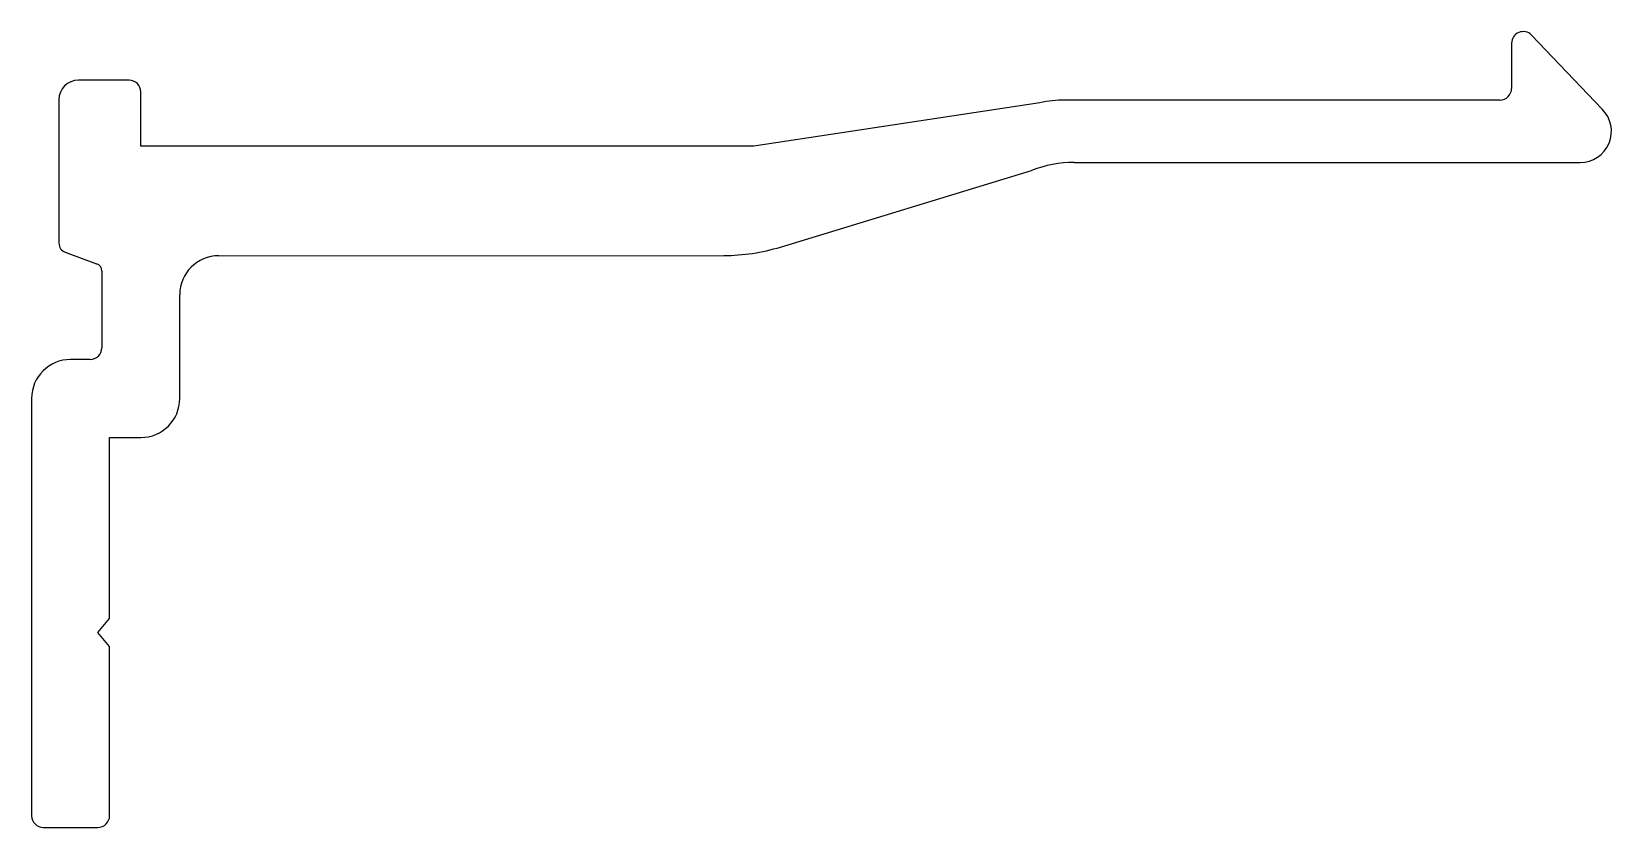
# Model space of a CAD drawing. Extents: x 1990.4 to 2030.9, y 2154.3 to 2174.7.
import ezdxf

# ---------------------------------------------------------------- set-up
doc = ezdxf.new("R2010")
doc.units = 0
doc.layers.get('0').update_dxf_attribs({"linetype": 'CONTINUOUS'})

msp = doc.modelspace()

# ---------------------------------------------------------------- linework, layer by layer
for p, q in [((2028.343, 2174.375), (2028.343, 2173.219)), ((2030.667, 2172.687), (2028.855, 2174.588)), ((1992.883, 2173.43), (1991.583, 2173.43)), ((1993.183, 2171.74), (1993.183, 2173.13)), ((1991.083, 2172.93), (1991.083, 2169.25)), ((2016.243, 2172.85), (2008.907, 2171.741)), ((2028.043, 2172.919), (2016.885, 2172.919)), ((2008.907, 2171.741), (1993.183, 2171.74)), ((2009.592, 2169.15), (2016.033, 2171.113)), ((2017.127, 2171.319), (2030.103, 2171.319)), ((1991.247, 2169.015), (1992.051, 2168.722)), ((1995.182, 2168.926), (2008.138, 2168.933)), ((1992.183, 2168.535), (1992.183, 2166.565)), ((1994.183, 2165.265), (1994.183, 2167.926)), ((1991.883, 2166.265), (1991.383, 2166.265)), ((1990.383, 2165.265), (1990.383, 2154.565)), ((1992.383, 2159.623), (1992.383, 2164.265)), ((1992.383, 2164.265), (1993.183, 2164.265)), ((1992.082, 2159.265), (1992.383, 2159.623)), ((1992.383, 2158.906), (1992.082, 2159.265)), ((1992.383, 2154.565), (1992.383, 2158.906)), ((1990.683, 2154.265), (1992.083, 2154.265))]:
    msp.add_line(p, q)
for centre, radius, start, end in [((2028.643, 2174.375), 0.3, 45.1796, 180), ((1991.583, 2172.93), 0.5, 90, 180), ((1992.883, 2173.13), 0.3, 359.9995, 90), ((2028.043, 2173.219), 0.3, 270, 0), ((2016.885, 2169.919), 3, 90, 102.3699), ((2030.103, 2172.119), 0.8, 270, 45.1796), ((2017.127, 2168.319), 3, 90, 111.3865), ((1991.333, 2169.25), 0.25, 180, 250), ((2008.134, 2173.933), 5, 270.0432, 286.9447), ((1991.983, 2168.535), 0.2, 0, 70), ((1995.183, 2167.926), 1, 90.0379, 180), ((1991.383, 2165.265), 1, 90, 180), ((1991.883, 2166.565), 0.3, 270, 0), ((1993.183, 2165.265), 1, 270, 360), ((1990.683, 2154.565), 0.3, 180, 270), ((1992.083, 2154.565), 0.3, 270, 360)]:
    msp.add_arc(centre, radius, start, end)

doc.saveas('drawing.dxf')
